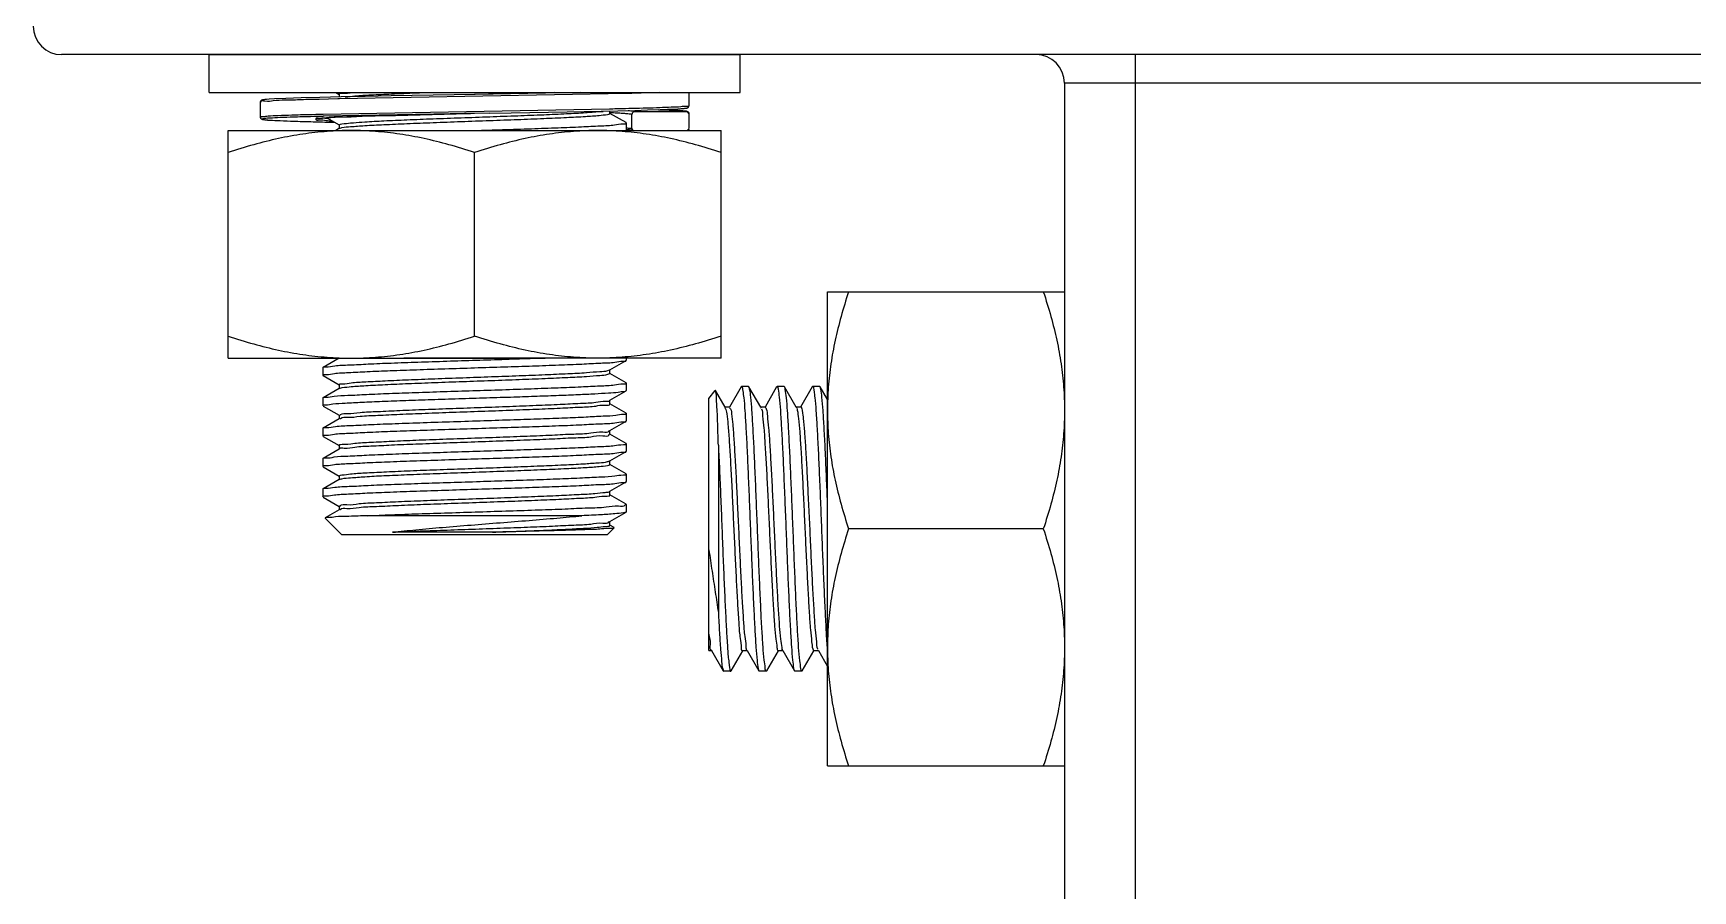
# Model space of a CAD drawing. Extents: x 815029915 to 815825525, y 579155098 to 579748855.
# Drawn here: x 815613182 to 815613547.8, y 579337909.8 to 579338098.9 of the extents above; entities that cross this region are included whole.
import ezdxf

# ---------------------------------------------------------------- set-up
doc = ezdxf.new("R2010")
doc.units = 0
doc.header["$LTSCALE"] = 100
doc.header["$MEASUREMENT"] = 0
doc.layers.add('02___PRT_ALL_AXES', color=7, linetype='Continuous')
doc.layers.add('03___PRT_ALL_CURVES', color=7, linetype='Continuous')

msp = doc.modelspace()

# ---------------------------------------------------------------- linework, layer by layer
at = {"color": 0, "linetype": 'Continuous'}
for p, q in [((815613907.42, 579338094.16), (815613188.23, 579338094.16)), ((815613425, 579337676.03), (815613425, 579338094.16)), ((815613409.32, 579338087.89), (815613409.32, 579337682.3)), ((815613686.34, 579338087.89), (815613409.32, 579338087.89)), ((815613232.02, 579338083.71), (815613232.02, 579338080.36)), ((815613249.15, 579338084.41), (815613245, 579338084.31)), ((815613248.66, 579338085.8), (815613249.42, 579338085.36)), ((815613249.44, 579338084.42), (815613249.15, 579338084.41)), ((815613249.44, 579338085.38), (815613249.44, 579338084.83)), ((815613312.67, 579338085.59), (815613249.5, 579338084.42)), ((815613279.36, 579338085.38), (815613260.88, 579338085.06)), ((815613279.36, 579338085.38), (815613279.27, 579338085.38)), ((815613302.67, 579338085.8), (815613279.36, 579338085.38)), ((815613283.4, 579338085.47), (815613279.36, 579338085.38)), ((815613282.33, 579338085.45), (815613279.36, 579338085.38)), ((815613296.93, 579338085.8), (815613282.33, 579338085.45)), ((815613291.48, 579338085.66), (815613283.4, 579338085.47)), ((815613296.93, 579338085.8), (815613291.48, 579338085.66)), ((815613312.72, 579338085.59), (815613312.67, 579338085.59)), ((815613312.84, 579338085.59), (815613312.72, 579338085.59)), ((815613313.97, 579338085.62), (815613312.84, 579338085.59)), ((815613320.13, 579338085.8), (815613313.97, 579338085.62)), ((815613326.51, 579338085.8), (815613326.51, 579338082.87)), ((815613235.49, 579338079.65), (815613236.39, 579338079.61)), ((815613236.39, 579338079.61), (815613237.45, 579338079.57)), ((815613237.45, 579338079.57), (815613239.37, 579338079.5)), ((815613239.37, 579338079.5), (815613242.67, 579338079.41)), ((815613242.67, 579338079.41), (815613248.39, 579338079.27)), ((815613245.86, 579338080.99), (815613245.81, 579338080.99)), ((815613245.87, 579338080.57), (815613245.82, 579338080.56)), ((815613309.03, 579338082.16), (815613245.86, 579338080.99)), ((815613246.13, 579338080.57), (815613245.87, 579338080.57)), ((815613246.59, 579338080.24), (815613245.91, 579338080.13)), ((815613278.4, 579338081.18), (815613246.13, 579338080.57)), ((815613246.19, 579338080.22), (815613246.84, 579338080.26)), ((815613246.68, 579338080.26), (815613246.59, 579338080.24)), ((815613246.68, 579338080.25), (815613249.42, 579338078.67)), ((815613246.84, 579338080.26), (815613247.61, 579338080.3)), ((815613247.61, 579338080.3), (815613248.5, 579338080.35)), ((815613248.5, 579338080.35), (815613250.11, 579338080.42)), ((815613250.11, 579338080.42), (815613252.08, 579338080.49)), ((815613252.08, 579338080.49), (815613254.47, 579338080.57)), ((815613254.47, 579338080.57), (815613257.32, 579338080.66)), ((815613257.32, 579338080.66), (815613261.86, 579338080.78)), ((815613261.86, 579338080.78), (815613267.28, 579338080.92)), ((815613267.28, 579338080.92), (815613275.22, 579338081.11)), ((815613275.22, 579338081.11), (815613278.4, 579338081.18)), ((815613279.27, 579338081.2), (815613278.4, 579338081.18)), ((815613279.27, 579338081.2), (815613278.4, 579338081.18)), ((815613282.56, 579338081.26), (815613279.27, 579338081.2)), ((815613282.56, 579338081.26), (815613287.31, 579338081.34)), ((815613287.31, 579338081.34), (815613299.71, 579338081.56)), ((815613299.71, 579338081.56), (815613314.59, 579338081.88)), ((815613309.09, 579338082.16), (815613309.03, 579338082.16)), ((815613309.38, 579338082.17), (815613309.09, 579338082.16)), ((815613309.1, 579338081.2), (815613309.1, 579338081.75)), ((815613312.67, 579338079.17), (815613309.11, 579338081.22)), ((815613313.97, 579338077.85), (815613313.97, 579338080.99)), ((815613314.59, 579338081.88), (815613317.37, 579338081.96)), ((815613314.6, 579338081.62), (815613326.1, 579338081.62)), ((815613317.37, 579338081.96), (815613320.16, 579338082.05)), ((815613320.16, 579338082.05), (815613321.77, 579338082.11)), ((815613321.77, 579338082.11), (815613322.66, 579338082.14)), ((815613322.66, 579338082.14), (815613323.41, 579338082.18)), ((815613323.41, 579338082.18), (815613324.04, 579338082.21)), ((815613324.04, 579338082.21), (815613324.56, 579338082.25)), ((815613326.51, 579338081.2), (815613326.51, 579338081.21)), ((815613326.51, 579338081.2), (815613326.51, 579338077.85)), ((815613249.49, 579338077.92), (815613248.66, 579338077.44)), ((815613249.44, 579338078.69), (815613249.44, 579338077.92)), ((815613249.5, 579338077.9), (815613249.64, 579338077.96)), ((815613312.72, 579338079.11), (815613312.67, 579338079.17)), ((815613312.72, 579338077.68), (815613313.17, 579338077.64)), ((815613313.97, 579338077.85), (815613313.97, 579338077.84)), ((815613313.97, 579338077.84), (815613314.09, 579338077.56)), ((815613314.09, 579338077.56), (815613314.15, 579338077.51)), ((815613314.15, 579338077.51), (815613314.39, 579338077.44)), ((815613245.82, 579338025.14), (815613245.87, 579338025.19)), ((815613249.44, 579338027.26), (815613245.87, 579338025.19)), ((815613308.64, 579338024.53), (815613309.01, 579338024.7)), ((815613309.04, 579338024.65), (815613309.1, 579338024.69)), ((815613309.1, 579338024.69), (815613312.67, 579338026.75)), ((815613309.1, 579338023.88), (815613309.1, 579338024.65)), ((815613312.67, 579338026.75), (815613312.72, 579338026.81)), ((815613245.87, 579338023.41), (815613249.42, 579338021.35)), ((815613249.44, 579338021.37), (815613249.44, 579338020.6)), ((815613249.5, 579338020.6), (815613249.63, 579338020.65)), ((815613312.67, 579338021.85), (815613309.11, 579338023.91)), ((815613312.72, 579338021.79), (815613312.67, 579338021.85)), ((815613338.02, 579338020.91), (815613335.46, 579338016.48)), ((815613338.02, 579338020.91), (815613338.11, 579338020.99)), ((815613339.76, 579338020.91), (815613339.68, 579338020.99)), ((815613342.34, 579338016.46), (815613339.76, 579338020.91)), ((815613345.86, 579338020.91), (815613343.3, 579338016.48)), ((815613345.86, 579338020.91), (815613345.95, 579338020.99)), ((815613347.6, 579338020.91), (815613347.52, 579338020.99)), ((815613350.18, 579338016.46), (815613347.6, 579338020.91)), ((815613353.7, 579338020.91), (815613351.14, 579338016.48)), ((815613353.7, 579338020.91), (815613353.79, 579338020.99)), ((815613355.44, 579338020.91), (815613355.36, 579338020.99)), ((815613357.06, 579338018.13), (815613355.44, 579338020.91)), ((815613245.82, 579338018.45), (815613245.87, 579338018.5)), ((815613249.44, 579338020.57), (815613245.87, 579338018.5)), ((815613249.49, 579338020.6), (815613249.44, 579338020.57)), ((815613309.04, 579338017.96), (815613309.1, 579338018)), ((815613309.1, 579338018), (815613312.67, 579338020.06)), ((815613309.1, 579338017.19), (815613309.1, 579338017.96)), ((815613312.67, 579338015.16), (815613309.11, 579338017.22)), ((815613312.67, 579338020.06), (815613312.72, 579338020.12)), ((815613330.92, 579338018.37), (815613332.33, 579338020.13)), ((815613330.92, 579337962.79), (815613330.92, 579338018.37)), ((815613332.38, 579338020.12), (815613332.33, 579338020.13)), ((815613334.5, 579338016.46), (815613332.38, 579338020.12)), ((815613245.87, 579338016.71), (815613249.42, 579338014.66)), ((815613249.44, 579338013.88), (815613245.87, 579338011.81)), ((815613249.44, 579338014.68), (815613249.44, 579338013.91)), ((815613249.49, 579338013.91), (815613249.44, 579338013.88)), ((815613309.1, 579338011.31), (815613312.67, 579338013.37)), ((815613312.72, 579338015.1), (815613312.67, 579338015.16)), ((815613312.67, 579338013.37), (815613312.72, 579338013.43)), ((815613334.44, 579338016.29), (815613334.49, 579338016.21)), ((815613334.55, 579338016.37), (815613334.5, 579338016.46)), ((815613335.5, 579338016.46), (815613334.55, 579338016.46)), ((815613342.39, 579338016.37), (815613342.34, 579338016.46)), ((815613343.34, 579338016.46), (815613342.39, 579338016.46)), ((815613350.23, 579338016.37), (815613350.18, 579338016.46)), ((815613351.18, 579338016.46), (815613350.23, 579338016.46)), ((815613245.82, 579338011.76), (815613245.87, 579338011.81)), ((815613245.87, 579338010.02), (815613249.42, 579338007.97)), ((815613308.91, 579338011.22), (815613308.93, 579338011.3)), ((815613309.04, 579338011.27), (815613309.1, 579338011.31)), ((815613309.1, 579338010.5), (815613309.1, 579338011.27)), ((815613312.67, 579338008.47), (815613309.11, 579338010.53)), ((815613249.44, 579338007.19), (815613245.87, 579338005.12)), ((815613249.44, 579338007.99), (815613249.44, 579338007.22)), ((815613249.49, 579338007.22), (815613249.44, 579338007.19)), ((815613249.49, 579338007.22), (815613249.49, 579338007.29)), ((815613309.1, 579338004.61), (815613312.67, 579338006.68)), ((815613312.72, 579338008.41), (815613312.67, 579338008.47)), ((815613312.67, 579338006.68), (815613312.72, 579338006.74)), ((815613333.01, 579338008.05), (815613333.01, 579337971.19)), ((815613245.82, 579338005.07), (815613245.87, 579338005.12)), ((815613245.87, 579338003.33), (815613249.42, 579338001.28)), ((815613308.88, 579338004.55), (815613309.02, 579338004.61)), ((815613309.04, 579338004.58), (815613309.1, 579338004.61)), ((815613309.1, 579338003.81), (815613309.1, 579338004.58)), ((815613312.67, 579338001.78), (815613309.11, 579338003.84)), ((815613249.44, 579338000.5), (815613245.87, 579337998.43)), ((815613249.44, 579338001.3), (815613249.44, 579338000.53)), ((815613249.49, 579338000.53), (815613249.44, 579338000.5)), ((815613249.5, 579338000.51), (815613249.64, 579338000.57)), ((815613309.1, 579337997.92), (815613312.67, 579337999.99)), ((815613312.72, 579338001.72), (815613312.67, 579338001.78)), ((815613312.67, 579337999.99), (815613312.72, 579338000.05)), ((815613245.82, 579337998.38), (815613245.87, 579337998.43)), ((815613245.87, 579337996.64), (815613249.42, 579337994.59)), ((815613308.96, 579337997.78), (815613309.06, 579337997.9)), ((815613309.04, 579337997.89), (815613309.1, 579337997.92)), ((815613309.1, 579337997.12), (815613309.1, 579337997.89)), ((815613312.67, 579337995.09), (815613309.11, 579337997.15)), ((815613312.72, 579337995.03), (815613312.67, 579337995.09)), ((815613246.36, 579337992.03), (815613246.35, 579337991.99)), ((815613250, 579337988.34), (815613246.35, 579337991.99)), ((815613249.44, 579337993.81), (815613246.36, 579337992.03)), ((815613249.44, 579337994.61), (815613249.44, 579337993.84)), ((815613249.49, 579337993.84), (815613249.44, 579337993.81)), ((815613249.59, 579337993.79), (815613249.67, 579337993.91)), ((815613302.93, 579337992.52), (815613255.62, 579337992.52)), ((815613309.1, 579337991.23), (815613312.67, 579337993.3)), ((815613312.72, 579337993.36), (815613312.67, 579337993.3)), ((815613308.53, 579337988.34), (815613250, 579337988.34)), ((815613283.25, 579337988.9), (815613261.18, 579337988.9)), ((815613308.53, 579337988.34), (815613310.07, 579337989.87)), ((815613309.04, 579337991.2), (815613309.1, 579337991.23)), ((815613309.1, 579337990.43), (815613309.1, 579337991.2)), ((815613310.05, 579337989.91), (815613309.11, 579337990.46)), ((815613330.92, 579337962.79), (815613331.47, 579337962.79)), ((815613331.47, 579337962.88), (815613331.53, 579337962.79)), ((815613331.53, 579337962.79), (815613334.1, 579337958.34)), ((815613335.84, 579337958.34), (815613338.41, 579337962.77)), ((815613338.37, 579337962.79), (815613339.31, 579337962.79)), ((815613339.31, 579337962.88), (815613339.37, 579337962.79)), ((815613339.37, 579337962.79), (815613341.94, 579337958.34)), ((815613343.68, 579337958.34), (815613346.25, 579337962.77)), ((815613346.21, 579337962.79), (815613347.15, 579337962.79)), ((815613347.15, 579337962.88), (815613347.21, 579337962.79)), ((815613347.21, 579337962.79), (815613349.78, 579337958.34)), ((815613351.52, 579337958.34), (815613354.09, 579337962.77)), ((815613354.05, 579337962.79), (815613354.99, 579337962.79)), ((815613354.99, 579337962.88), (815613355.05, 579337962.79)), ((815613355.05, 579337962.79), (815613357.06, 579337959.32)), ((815613356.98, 579337963.49), (815613357.06, 579337962.59)), ((815613334.1, 579337958.34), (815613334.19, 579337958.27)), ((815613335.76, 579337958.27), (815613335.84, 579337958.34)), ((815613341.94, 579337958.34), (815613342.03, 579337958.27)), ((815613343.68, 579337958.34), (815613343.6, 579337958.27)), ((815613349.78, 579337958.34), (815613349.87, 579337958.27)), ((815613351.52, 579337958.34), (815613351.44, 579337958.27))]:
    msp.add_line(p, q, dxfattribs=at)
for points in [[(815613249.87, 579338084.84), (815613245.14, 579338084.73), (815613241.06, 579338084.62), (815613237.69, 579338084.51), (815613235.17, 579338084.4), (815613233.97, 579338084.33), (815613233.37, 579338084.29), (815613233.01, 579338084.25), (815613232.78, 579338084.23), (815613232.62, 579338084.2), (815613232.5, 579338084.18), (815613232.41, 579338084.16), (815613232.32, 579338084.13), (815613232.23, 579338084.08), (815613232.11, 579338083.97), (815613232.02, 579338083.73), (815613232.02, 579338083.71)], [(815613260.88, 579338085.06), (815613255.15, 579338084.95), (815613249.87, 579338084.84)], [(815613324.56, 579338082.25), (815613324.79, 579338082.26), (815613324.99, 579338082.28), (815613325.18, 579338082.29), (815613325.35, 579338082.31), (815613325.5, 579338082.32), (815613325.63, 579338082.34), (815613325.75, 579338082.35), (815613325.85, 579338082.37), (815613325.95, 579338082.38), (815613326.03, 579338082.4), (815613326.1, 579338082.42), (815613326.18, 579338082.44), (815613326.25, 579338082.47), (815613326.35, 579338082.53), (815613326.48, 579338082.7), (815613326.51, 579338082.86)], [(815613232.02, 579338080.36), (815613232.02, 579338080.3), (815613232.13, 579338080.07), (815613232.25, 579338079.98), (815613232.33, 579338079.94), (815613232.4, 579338079.91), (815613232.48, 579338079.89), (815613232.56, 579338079.88), (815613232.65, 579338079.86), (815613232.76, 579338079.85), (815613232.88, 579338079.83), (815613233.02, 579338079.82), (815613233.19, 579338079.8), (815613233.38, 579338079.78), (815613233.59, 579338079.77), (815613233.83, 579338079.75), (815613234.1, 579338079.73), (815613234.4, 579338079.71), (815613234.73, 579338079.69), (815613235.49, 579338079.65)], [(815613244.36, 579338080.02), (815613244.36, 579338080.02), (815613244.39, 579338080.03), (815613244.45, 579338080.04), (815613244.53, 579338080.06), (815613244.62, 579338080.07), (815613244.74, 579338080.09), (815613244.88, 579338080.11), (815613245.04, 579338080.12), (815613245.22, 579338080.14), (815613245.43, 579338080.16), (815613245.65, 579338080.18), (815613245.91, 579338080.2), (815613246.19, 579338080.22)], [(815613325.82, 579338081.71), (815613325.19, 579338081.78), (815613324.11, 579338081.85), (815613322.16, 579338081.95), (815613319.79, 579338082.03)], [(815613313.17, 579338077.64), (815613313.37, 579338077.63), (815613313.54, 579338077.61), (815613313.69, 579338077.59), (815613313.83, 579338077.58), (815613313.94, 579338077.56), (815613314.03, 579338077.54), (815613314.1, 579338077.53)]]:
    msp.add_lwpolyline(points, dxfattribs=at)
for centre, start, end in [((815613188.23, 579338100.43), 180, 270), ((815613403.05, 579338087.89), 0, 90)]:
    msp.add_arc(centre, 6.27, start, end, dxfattribs=at)
for points, start_tangent, end_tangent in [([(815613245, 579338084.31), (815613241.07, 579338084.21), (815613237.57, 579338084.1), (815613234.88, 579338083.99), (815613233.06, 579338083.88), (815613232.13, 579338083.76), (815613232.13, 579338083.71)], (-0.999753, -0.022244), (-0.014583, -0.999894)), ([(815613249.51, 579338085.43), (815613249.49, 579338085.45), (815613250.55, 579338085.67), (815613251.86, 579338085.77)], (-0.580061, 0.814573), (0.993596, 0.112994)), ([(815613249.47, 579338084.42), (815613249.44, 579338084.42)], (-0.999751, -0.02232), (-0.99975, -0.022351)), ([(815613249.5, 579338084.42), (815613249.47, 579338084.42)], (-0.999751, -0.022298), (-0.999751, -0.02232)), ([(815613250.77, 579338084.84), (815613252.89, 579338085.06), (815613256.42, 579338085.29), (815613260.96, 579338085.51), (815613266.32, 579338085.74), (815613267.9, 579338085.8)], (0.998972, 0.045339), (0.999262, 0.038405)), ([(815613326.51, 579338082.87), (815613326.07, 579338082.76), (815613324.73, 579338082.65), (815613322.64, 579338082.55), (815613320.08, 579338082.45), (815613317.17, 579338082.36), (815613314.09, 579338082.28), (815613310.92, 579338082.2), (815613309.38, 579338082.17)], (-0.000812, -1), (-0.999759, -0.021948)), ([(815613245.81, 579338080.99), (815613242.77, 579338080.91), (815613238.98, 579338080.8), (815613235.97, 579338080.69), (815613233.78, 579338080.58), (815613232.46, 579338080.47), (815613232.02, 579338080.36)], (-0.999719, -0.023686), (-0.185176, -0.982705)), ([(815613245.82, 579338080.56), (815613243.09, 579338080.49), (815613239.33, 579338080.38), (815613236.35, 579338080.27), (815613234.18, 579338080.16), (815613232.87, 579338080.05), (815613232.43, 579338079.94), (815613232.89, 579338079.83), (815613234.22, 579338079.72), (815613236.4, 579338079.61), (815613239.4, 579338079.5), (815613243.14, 579338079.39), (815613247.31, 579338079.29), (815613248.38, 579338079.27)], (-0.999709, -0.024139), (0.999744, -0.022638)), ([(815613245.91, 579338080.13), (815613245.04, 579338080.12), (815613244.25, 579338080.01), (815613244.24, 579338079.89), (815613245.01, 579338079.77), (815613246.54, 579338079.65), (815613247.84, 579338079.55)], (-0.991548, -0.129742), (0.99958, -0.028996)), ([(815613245.58, 579338080.2), (815613246.93, 579338080.07), (815613247.01, 579338080.05)], (0.997933, 0.064259), (0.990272, -0.139145)), ([(815613278.4, 579338081.18), (815613277.91, 579338081.17), (815613274.32, 579338081.09), (815613270.66, 579338081), (815613266.92, 579338080.91), (815613263.07, 579338080.82), (815613259.22, 579338080.71), (815613255.37, 579338080.6), (815613251.83, 579338080.48), (815613248.87, 579338080.36), (815613246.68, 579338080.26)], (-0.999741, -0.022737), (-0.990934, -0.134352)), ([(815613249.64, 579338077.96), (815613250.03, 579338078.07), (815613251.93, 579338078.29), (815613255.05, 579338078.52), (815613259.25, 579338078.74), (815613264.35, 579338078.97), (815613270.12, 579338079.19), (815613276.3, 579338079.42), (815613282.61, 579338079.65), (815613288.77, 579338079.87), (815613294.5, 579338080.1), (815613299.56, 579338080.32), (815613303.7, 579338080.55), (815613306.75, 579338080.77), (815613308.58, 579338081), (815613309.08, 579338081.21)], (0.943848, 0.33038), (0.613481, 0.789709)), ([(815613252.57, 579338079.16), (815613255.05, 579338079.35), (815613259.25, 579338079.58), (815613264.35, 579338079.81), (815613270.12, 579338080.03), (815613276.3, 579338080.26), (815613282.61, 579338080.48), (815613288.77, 579338080.71), (815613294.5, 579338080.93), (815613299.56, 579338081.16), (815613303.7, 579338081.38), (815613306.75, 579338081.61), (815613307.63, 579338081.65)], (0.997868, 0.065264), (0.995147, 0.098398)), ([(815613309.07, 579338081.42), (815613309.1, 579338081.42)], (0.998993, -0.044859), (0.998988, -0.044985)), ([(815613309.1, 579338081.42), (815613309.11, 579338081.42)], (0.998988, -0.044986), (0.998986, -0.04503)), ([(815613309.11, 579338081.42), (815613310.64, 579338081.34), (815613311.9, 579338081.27), (815613312.78, 579338081.2), (815613313.37, 579338081.14), (815613313.73, 579338081.08), (815613313.92, 579338081.03), (815613313.97, 579338080.99)], (0.998986, -0.045029), (0.000052, -1)), ([(815613313.15, 579338081.85), (815613313.39, 579338081.83), (815613313.99, 579338081.77), (815613314.35, 579338081.71), (815613314.54, 579338081.66), (815613314.6, 579338081.62)], (0.996851, -0.079298), (0.000108, -1)), ([(815613314.6, 579338081.62), (815613314.4, 579338081.59), (815613314.23, 579338081.5), (815613314.09, 579338081.36), (815613314, 579338081.18), (815613313.97, 579338080.99)], (-1, 0.000001), (0, -1)), ([(815613319.81, 579338082.03), (815613322.14, 579338081.95), (815613324.28, 579338081.84), (815613325.64, 579338081.73), (815613326.1, 579338081.62)], (0.999134, -0.041598), (0.00163, -0.999999)), ([(815613326.51, 579338081.21), (815613326.48, 579338081.36), (815613326.39, 579338081.49), (815613326.26, 579338081.59), (815613326.1, 579338081.62)], (-0.022015, 0.999758), (-1, 0.000012)), ([(815613249.44, 579338078.69), (815613250.03, 579338078.9), (815613251.93, 579338079.13), (815613252.57, 579338079.16)], (0.48086, 0.876797), (0.997868, 0.065264)), ([(815613279.27, 579338077.44), (815613285.41, 579338077.63), (815613291.81, 579338077.84), (815613297.72, 579338078.06), (815613302.81, 579338078.27), (815613306.97, 579338078.47), (815613310.13, 579338078.69), (815613312.07, 579338078.9), (815613312.72, 579338079.1)], (0.999492, 0.031868), (0.050502, 0.998724)), ([(815613312.71, 579338078.05), (815613313.58, 579338077.97), (815613313.97, 579338077.85)], (0.986244, -0.165296), (0.000736, -1)), ([(815613312.72, 579338079.1), (815613312.72, 579338079.11)], (0.050503, 0.998724), (0, 1)), ([(815613326.1, 579338077.44), (815613326.26, 579338077.47), (815613326.39, 579338077.56), (815613326.48, 579338077.69), (815613326.51, 579338077.85)], (1, 0.000009), (0, 1)), ([(815613245.82, 579338023.47), (815613246.46, 579338023.67), (815613248.36, 579338023.88), (815613251.45, 579338024.09), (815613255.61, 579338024.3), (815613260.68, 579338024.51), (815613266.46, 579338024.72), (815613272.74, 579338024.93), (815613279.27, 579338025.14), (815613285.79, 579338025.35), (815613292.07, 579338025.55), (815613297.85, 579338025.76), (815613302.92, 579338025.97), (815613307.08, 579338026.18), (815613310.17, 579338026.39), (815613312.07, 579338026.6), (815613312.7, 579338026.73)], (0.050562, 0.998721), (0.439744, 0.898123)), ([(815613249.44, 579338021.37), (815613250.1, 579338021.6), (815613252.08, 579338021.82), (815613255.27, 579338022.05), (815613259.53, 579338022.28), (815613264.67, 579338022.5), (815613270.47, 579338022.73), (815613276.67, 579338022.95), (815613282.98, 579338023.18), (815613289.12, 579338023.4), (815613294.82, 579338023.63), (815613299.83, 579338023.86), (815613303.91, 579338024.08), (815613306.9, 579338024.31), (815613308.64, 579338024.53)], (-0.000602, 1), (0.941401, 0.337289)), ([(815613245.82, 579338023.46), (815613245.82, 579338023.47)], (0, 1), (0.050563, 0.998721)), ([(815613245.83, 579338018.52), (815613246.45, 579338018.65), (815613248.31, 579338018.86), (815613251.35, 579338019.07), (815613255.43, 579338019.27), (815613260.44, 579338019.48), (815613266.21, 579338019.69), (815613272.43, 579338019.9), (815613278.86, 579338020.11), (815613285.37, 579338020.31), (815613291.76, 579338020.53), (815613297.66, 579338020.74), (815613302.73, 579338020.95), (815613306.92, 579338021.16), (815613310.11, 579338021.37), (815613312.07, 579338021.58), (815613312.72, 579338021.78)], (0.44984, 0.893109), (0.050197, 0.998739)), ([(815613249.63, 579338020.65), (815613250.1, 579338020.76), (815613252.08, 579338020.99), (815613255.27, 579338021.21), (815613259.53, 579338021.44), (815613264.67, 579338021.67), (815613270.47, 579338021.89), (815613276.67, 579338022.12), (815613282.98, 579338022.34), (815613289.12, 579338022.57), (815613294.82, 579338022.79), (815613299.83, 579338023.02), (815613303.91, 579338023.24), (815613306.9, 579338023.47), (815613308.64, 579338023.7), (815613309.06, 579338023.91)], (0.952949, 0.303131), (0.642644, 0.766165)), ([(815613312.72, 579338021.78), (815613312.72, 579338021.79)], (0.050198, 0.998739), (0, 1)), ([(815613338.11, 579338020.98), (815613338.12, 579338020.99), (815613338.36, 579338020.34), (815613338.61, 579338018.53), (815613338.85, 579338015.61), (815613339.09, 579338011.71), (815613339.34, 579338006.97), (815613339.58, 579338001.52), (815613339.83, 579337995.68), (815613340.07, 579337989.63)], (0.933337, 0.359001), (0.039757, -0.999209)), ([(815613341.64, 579337989.63), (815613341.39, 579337995.74), (815613341.14, 579338001.71), (815613340.9, 579338007.18), (815613340.65, 579338011.87), (815613340.41, 579338015.76), (815613340.16, 579338018.68), (815613339.91, 579338020.45), (815613339.75, 579338020.9)], (-0.039757, 0.999209), (-0.489832, 0.871817)), ([(815613345.95, 579338020.98), (815613346.18, 579338020.45), (815613346.43, 579338018.68), (815613346.68, 579338015.76), (815613346.92, 579338011.87), (815613347.17, 579338007.18), (815613347.41, 579338001.71), (815613347.66, 579337995.74), (815613347.91, 579337989.63)], (0.933344, -0.358982), (0.039757, -0.999209)), ([(815613349.48, 579337989.63), (815613349.23, 579337995.69), (815613348.99, 579338001.54), (815613348.74, 579338006.99), (815613348.5, 579338011.74), (815613348.26, 579338015.64), (815613348.01, 579338018.54), (815613347.77, 579338020.35), (815613347.61, 579338020.92)], (-0.039757, 0.999209), (-0.472755, 0.881194)), ([(815613353.79, 579338020.98), (815613353.8, 579338020.99), (815613354.04, 579338020.35), (815613354.28, 579338018.54), (815613354.53, 579338015.64), (815613354.77, 579338011.74), (815613355.02, 579338006.99), (815613355.26, 579338001.54), (815613355.51, 579337995.69), (815613355.75, 579337989.63)], (0.95085, 0.309652), (0.039757, -0.999209)), ([(815613357.06, 579337996.14), (815613356.82, 579338001.69), (815613356.58, 579338007.15), (815613356.33, 579338011.83), (815613356.09, 579338015.72), (815613355.84, 579338018.66), (815613355.59, 579338020.43), (815613355.43, 579338020.91)], (-0.040733, 0.99917), (-0.48609, 0.873909)), ([(815613245.82, 579338016.78), (815613246.38, 579338016.97), (815613248.04, 579338017.16), (815613250.74, 579338017.36), (815613254.41, 579338017.55), (815613258.9, 579338017.75), (815613264.08, 579338017.94), (815613269.77, 579338018.14), (815613275.77, 579338018.33), (815613281.89, 579338018.53), (815613287.92, 579338018.72)], (0.05872, 0.998275), (0.999457, 0.032936)), ([(815613286.99, 579338016.63), (815613292.87, 579338016.86), (815613298.15, 579338017.09), (815613302.59, 579338017.31), (815613305.98, 579338017.54), (815613308.17, 579338017.76), (815613309.07, 579338017.94)], (0.999318, 0.036929), (0.631336, 0.77551)), ([(815613286.99, 579338015.8), (815613292.87, 579338016.02), (815613298.15, 579338016.25), (815613302.59, 579338016.47), (815613305.98, 579338016.7), (815613308.17, 579338016.93), (815613309.07, 579338017.15), (815613309.06, 579338017.17)], (0.999318, 0.036929), (-0.642637, 0.766171)), ([(815613287.92, 579338018.72), (815613293.07, 579338018.9), (815613297.85, 579338019.07), (815613302.13, 579338019.25), (815613305.8, 579338019.42), (815613308.77, 579338019.6), (815613310.94, 579338019.77), (815613312.27, 579338019.94), (815613312.69, 579338020.04)], (0.999457, 0.032936), (0.630908, 0.775858)), ([(815613333.01, 579338008.05), (815613332.88, 579338012.39), (815613332.74, 579338015.88), (815613332.6, 579338018.37), (815613332.46, 579338019.8), (815613332.34, 579338020.1)], (-0.029159, 0.999575), (-0.544269, 0.838911)), ([(815613245.82, 579338016.77), (815613245.82, 579338016.78)], (0, 1), (0.05872, 0.998275)), ([(815613245.82, 579338010.09), (815613246.46, 579338010.29), (815613248.36, 579338010.5), (815613251.45, 579338010.71), (815613255.61, 579338010.92), (815613260.68, 579338011.13), (815613266.46, 579338011.34), (815613272.74, 579338011.55), (815613279.27, 579338011.76), (815613285.79, 579338011.97), (815613292.07, 579338012.17), (815613297.85, 579338012.38), (815613302.92, 579338012.59), (815613307.08, 579338012.8), (815613310.17, 579338013.01), (815613312.07, 579338013.22), (815613312.7, 579338013.35)], (0.050562, 0.998721), (0.439744, 0.898123)), ([(815613245.83, 579338011.83), (815613246.51, 579338011.97), (815613248.6, 579338012.19), (815613252, 579338012.41), (815613256.44, 579338012.63), (815613261.79, 579338012.84), (815613267.95, 579338013.06), (815613274.59, 579338013.28), (815613281.31, 579338013.49), (815613287.92, 579338013.71)], (0.402552, 0.915397), (0.999457, 0.032936)), ([(815613249.53, 579338014.63), (815613249.72, 579338014.83), (815613251.24, 579338015.05), (815613254.01, 579338015.28), (815613257.91, 579338015.51), (815613262.77, 579338015.73), (815613268.37, 579338015.96), (815613274.45, 579338016.18), (815613280.75, 579338016.41), (815613286.99, 579338016.63)], (0.491794, 0.870711), (0.999318, 0.036929)), ([(815613249.57, 579338013.85), (815613249.72, 579338013.99), (815613251.24, 579338014.22), (815613254.01, 579338014.44), (815613257.91, 579338014.67), (815613262.77, 579338014.9), (815613268.37, 579338015.12), (815613274.45, 579338015.35), (815613280.75, 579338015.57), (815613286.99, 579338015.8)], (0.623148, 0.782104), (0.999318, 0.036929)), ([(815613287.92, 579338013.71), (815613293.79, 579338013.91), (815613299.19, 579338014.11), (815613303.83, 579338014.31), (815613307.62, 579338014.51), (815613310.42, 579338014.7), (815613312.14, 579338014.9), (815613312.72, 579338015.09)], (0.999457, 0.032936), (0.056644, 0.998394)), ([(815613312.72, 579338015.09), (815613312.72, 579338015.1)], (0.056644, 0.998394), (0, 1)), ([(815613334.49, 579338016.21), (815613334.86, 579338015.01), (815613335.13, 579338012.63), (815613335.39, 579338009.22), (815613335.65, 579338004.94), (815613335.92, 579337999.98), (815613336.18, 579337994.56), (815613336.44, 579337988.92), (815613336.71, 579337983.31), (815613336.97, 579337977.99), (815613337.23, 579337973.18), (815613337.5, 579337969.1), (815613337.76, 579337965.93), (815613338.02, 579337963.82), (815613338.29, 579337962.85), (815613338.33, 579337962.87)], (0.475687, -0.879614), (0.880301, 0.474416)), ([(815613335.43, 579338016.34), (815613335.91, 579338015.01), (815613336.17, 579338012.63), (815613336.43, 579338009.22), (815613336.7, 579338004.94), (815613336.96, 579337999.98), (815613337.22, 579337994.56), (815613337.49, 579337988.92), (815613337.75, 579337983.31), (815613338.02, 579337977.99), (815613338.28, 579337973.18), (815613338.54, 579337969.1), (815613338.81, 579337965.93), (815613339.07, 579337963.82), (815613339.16, 579337962.99)], (0.872469, -0.48867), (0.327816, -0.944742)), ([(815613342.35, 579338016.34), (815613342.5, 579338016.07)], (0.596616, -0.802527), (0.427002, -0.904251)), ([(815613342.5, 579338016.07), (815613342.77, 579338014.52), (815613343.03, 579338011.86), (815613343.29, 579338008.22), (815613343.56, 579338003.75), (815613343.82, 579337998.66), (815613344.09, 579337993.16), (815613344.35, 579337987.5), (815613344.61, 579337981.94), (815613344.88, 579337976.73), (815613345.14, 579337972.08), (815613345.4, 579337968.21), (815613345.67, 579337965.3), (815613345.93, 579337963.47), (815613346.19, 579337962.8), (815613346.21, 579337962.8)], (0.427002, -0.904251), (0.915311, 0.402748)), ([(815613343.31, 579338016.43), (815613343.55, 579338016.07), (815613343.81, 579338014.52), (815613344.08, 579338011.86), (815613344.34, 579338008.22), (815613344.6, 579338003.75), (815613344.87, 579337998.66), (815613345.13, 579337993.16), (815613345.39, 579337987.5), (815613345.66, 579337981.94), (815613345.92, 579337976.73), (815613346.18, 579337972.08), (815613346.45, 579337968.21), (815613346.71, 579337965.3), (815613346.98, 579337963.47), (815613347.07, 579337963.06)], (0.826116, -0.563501), (0.291356, -0.956615)), ([(815613350.24, 579338016.38), (815613350.31, 579338016.2)], (0.474517, -0.880247), (0.291356, -0.956615)), ([(815613350.31, 579338016.2), (815613350.41, 579338015.79), (815613350.67, 579338013.96), (815613350.94, 579338011.04), (815613351.2, 579338007.18), (815613351.46, 579338002.53), (815613351.73, 579337997.31), (815613351.99, 579337991.75), (815613352.25, 579337986.1), (815613352.52, 579337980.6), (815613352.78, 579337975.5), (815613353.05, 579337971.03), (815613353.31, 579337967.39), (815613353.57, 579337964.74), (815613353.84, 579337963.19), (815613354.07, 579337962.83)], (0.291356, -0.956615), (0.826116, -0.563501)), ([(815613351.18, 579338016.45), (815613351.19, 579338016.46), (815613351.46, 579338015.79), (815613351.72, 579338013.96), (815613351.98, 579338011.04), (815613352.25, 579338007.18), (815613352.51, 579338002.53), (815613352.77, 579337997.31), (815613353.04, 579337991.75), (815613353.3, 579337986.1), (815613353.56, 579337980.6), (815613353.83, 579337975.5), (815613354.09, 579337971.03), (815613354.35, 579337967.39), (815613354.62, 579337964.74), (815613354.88, 579337963.19)], (0.915311, 0.402748), (0.427002, -0.904251)), ([(815613245.82, 579338010.08), (815613245.82, 579338010.09)], (0, 1), (0.050563, 0.998721)), ([(815613249.51, 579338008.04), (815613249.49, 579338008.06), (815613250.55, 579338008.28), (815613252.89, 579338008.51), (815613256.42, 579338008.74), (815613260.96, 579338008.96), (815613266.32, 579338009.19), (815613272.27, 579338009.41), (815613278.52, 579338009.64), (815613284.81, 579338009.86), (815613290.85, 579338010.09), (815613296.38, 579338010.32), (815613301.13, 579338010.54), (815613304.91, 579338010.77), (815613307.54, 579338010.99), (815613308.91, 579338011.22)], (-0.580286, 0.814412), (0.375024, 0.927015)), ([(815613249.49, 579338007.29), (815613250.55, 579338007.45), (815613252.89, 579338007.67), (815613256.42, 579338007.9), (815613260.96, 579338008.13), (815613266.32, 579338008.35), (815613272.27, 579338008.58), (815613278.52, 579338008.8), (815613284.81, 579338009.03), (815613290.85, 579338009.25), (815613296.38, 579338009.48), (815613301.13, 579338009.71), (815613304.91, 579338009.93), (815613307.54, 579338010.16), (815613308.91, 579338010.38), (815613308.94, 579338010.52)], (0.394986, 0.918687), (0.127461, 0.991844)), ([(815613245.82, 579338003.4), (815613246.46, 579338003.6), (815613248.36, 579338003.81), (815613251.45, 579338004.02), (815613255.61, 579338004.23), (815613260.68, 579338004.44), (815613266.46, 579338004.65), (815613272.74, 579338004.86), (815613279.27, 579338005.07), (815613285.79, 579338005.27), (815613292.07, 579338005.48), (815613297.85, 579338005.69), (815613302.92, 579338005.9), (815613307.08, 579338006.11), (815613310.17, 579338006.32), (815613312.07, 579338006.53), (815613312.7, 579338006.66)], (0.050562, 0.998721), (0.439744, 0.898123)), ([(815613245.83, 579338005.14), (815613246.45, 579338005.27), (815613248.31, 579338005.48), (815613251.34, 579338005.69), (815613255.43, 579338005.89), (815613260.43, 579338006.1), (815613266.21, 579338006.31), (815613272.43, 579338006.52), (815613278.85, 579338006.73), (815613285.36, 579338006.93), (815613291.76, 579338007.15), (815613297.66, 579338007.36), (815613302.74, 579338007.57), (815613306.93, 579338007.78), (815613310.11, 579338007.99), (815613312.07, 579338008.2), (815613312.72, 579338008.4)], (0.449883, 0.893087), (0.050246, 0.998737)), ([(815613312.72, 579338008.4), (815613312.72, 579338008.41)], (0.050245, 0.998737), (0, 1)), ([(815613333.01, 579338008.05), (815613333.26, 579338002.69), (815613333.51, 579337996.82), (815613333.76, 579337990.66), (815613334, 579337984.47), (815613334.25, 579337978.47), (815613334.5, 579337972.91), (815613334.75, 579337968.01), (815613334.99, 579337963.96), (815613335.24, 579337960.91), (815613335.49, 579337958.99), (815613335.74, 579337958.27), (815613335.75, 579337958.28)], (0.049111, -0.998793), (0.866249, 0.499612)), ([(815613245.82, 579338003.39), (815613245.82, 579338003.4)], (0, 1), (0.050563, 0.998721)), ([(815613249.44, 579338001.3), (815613250.03, 579338001.52), (815613251.93, 579338001.74), (815613255.05, 579338001.97), (815613259.25, 579338002.19), (815613264.35, 579338002.42), (815613270.12, 579338002.64), (815613276.3, 579338002.87), (815613282.61, 579338003.09), (815613288.77, 579338003.32), (815613294.5, 579338003.55), (815613299.55, 579338003.77), (815613303.7, 579338004), (815613306.75, 579338004.22), (815613308.58, 579338004.45), (815613308.88, 579338004.55)], (0.481675, 0.87635), (0.930204, 0.367043)), ([(815613249.64, 579338000.57), (815613250.03, 579338000.68), (815613251.93, 579338000.9), (815613255.05, 579338001.13), (815613259.25, 579338001.36), (815613264.35, 579338001.58), (815613270.12, 579338001.81), (815613276.3, 579338002.03), (815613282.61, 579338002.26), (815613288.77, 579338002.48), (815613294.5, 579338002.71), (815613299.55, 579338002.94), (815613303.7, 579338003.16), (815613306.75, 579338003.39), (815613308.58, 579338003.61), (815613309.08, 579338003.82)], (0.94381, 0.330487), (0.61327, 0.789874)), ([(815613245.82, 579337996.71), (815613246.46, 579337996.91), (815613248.36, 579337997.12), (815613251.45, 579337997.33), (815613255.61, 579337997.54), (815613260.68, 579337997.75), (815613266.46, 579337997.96), (815613272.74, 579337998.17), (815613279.27, 579337998.38), (815613285.79, 579337998.58), (815613292.07, 579337998.79), (815613297.85, 579337999), (815613302.92, 579337999.21), (815613307.08, 579337999.42), (815613310.17, 579337999.63), (815613312.07, 579337999.84), (815613312.7, 579337999.97)], (0.050562, 0.998721), (0.439744, 0.898123)), ([(815613245.83, 579337998.45), (815613246.46, 579337998.59), (815613248.43, 579337998.8), (815613251.62, 579337999.01), (815613255.82, 579337999.22), (815613260.88, 579337999.43), (815613266.75, 579337999.64), (815613273.14, 579337999.85), (815613279.66, 579338000.06), (815613286.1, 579338000.27), (815613292.3, 579338000.47), (815613298.07, 579338000.68), (815613303.08, 579338000.89), (815613307.18, 579338001.1), (815613310.22, 579338001.31), (815613312.09, 579338001.51), (815613312.72, 579338001.71)], (0.43573, 0.900078), (0.051676, 0.998664)), ([(815613312.72, 579338001.71), (815613312.72, 579338001.72)], (0.051676, 0.998664), (0, 1)), ([(815613245.82, 579337996.7), (815613245.82, 579337996.71)], (0, 1), (0.050563, 0.998721)), ([(815613249.56, 579337994.57), (815613249.67, 579337994.75), (815613251.11, 579337994.97), (815613253.81, 579337995.2), (815613257.65, 579337995.42), (815613262.46, 579337995.65), (815613268.02, 579337995.87), (815613274.09, 579337996.1), (815613280.38, 579337996.32), (815613286.63, 579337996.55), (815613292.54, 579337996.78), (815613297.86, 579337997), (815613302.35, 579337997.23), (815613305.81, 579337997.45), (815613308.08, 579337997.68), (815613308.96, 579337997.78)], (0.345177, 0.938538), (0.94902, 0.315215)), ([(815613249.67, 579337993.91), (815613251.11, 579337994.13), (815613253.81, 579337994.36), (815613257.65, 579337994.59), (815613262.46, 579337994.81), (815613268.02, 579337995.04), (815613274.09, 579337995.26), (815613280.38, 579337995.49), (815613286.63, 579337995.71), (815613292.54, 579337995.94), (815613297.86, 579337996.17), (815613302.35, 579337996.39), (815613305.81, 579337996.62), (815613308.08, 579337996.84), (815613309.06, 579337997.07), (815613309.05, 579337997.08)], (0.621634, 0.783308), (-0.628386, 0.777902)), ([(815613255.62, 579337992.52), (815613260.9, 579337992.74), (815613266.93, 579337992.96), (815613273.47, 579337993.17), (815613280.25, 579337993.39), (815613286.99, 579337993.61), (815613293.41, 579337993.82), (815613299.25, 579337994.04), (815613304.26, 579337994.26), (815613308.24, 579337994.47), (815613311.02, 579337994.69), (815613312.49, 579337994.91), (815613312.58, 579337995.08)], (0.998989, 0.04495), (0.304567, 0.952491)), ([(815613255.62, 579337992.52), (815613251.57, 579337992.39), (815613248.61, 579337992.26), (815613246.85, 579337992.12), (815613246.33, 579337992.01)], (-0.999576, -0.029101), (0.572034, -0.82023)), ([(815613261.18, 579337988.9), (815613266.29, 579337989.43), (815613272.18, 579337989.96), (815613278.49, 579337990.48), (815613284.9, 579337990.99), (815613291.29, 579337991.5), (815613297.43, 579337992.01), (815613302.93, 579337992.52)], (0.993618, 0.112801), (0.995127, 0.098603)), ([(815613312.66, 579337993.3), (815613312.08, 579337993.15), (815613310.18, 579337992.94), (815613307.09, 579337992.73), (815613302.93, 579337992.52)], (-0.884368, -0.466791), (-0.998987, -0.044991)), ([(815613261.18, 579337988.9), (815613266.54, 579337989.13), (815613272.46, 579337989.35), (815613278.69, 579337989.57), (815613284.94, 579337989.8), (815613290.94, 579337990.02), (815613296.42, 579337990.25), (815613301.15, 579337990.47), (815613304.9, 579337990.7), (815613307.53, 579337990.92), (815613308.9, 579337991.15), (815613308.93, 579337991.23)], (0.998994, 0.044847), (0.3027, 0.953086)), ([(815613283.25, 579337988.9), (815613289.05, 579337989.11), (815613294.47, 579337989.33), (815613299.28, 579337989.54), (815613303.28, 579337989.76), (815613306.32, 579337989.97), (815613308.28, 579337990.18), (815613309.08, 579337990.4), (815613309.07, 579337990.41)], (0.999352, 0.035994), (-0.626426, 0.779481)), ([(815613310.07, 579337989.87), (815613309.29, 579337989.73), (815613307.28, 579337989.6), (815613304.12, 579337989.46), (815613299.96, 579337989.32), (815613294.91, 579337989.18), (815613289.23, 579337989.04), (815613283.25, 579337988.9)], (-0.707102, -0.707111), (-0.999741, -0.022759)), ([(815613340.07, 579337989.63), (815613340.31, 579337983.52), (815613340.56, 579337977.56), (815613340.81, 579337972.09), (815613341.05, 579337967.41), (815613341.3, 579337963.52), (815613341.55, 579337960.59), (815613341.79, 579337958.82), (815613341.96, 579337958.35)], (0.039757, -0.999209), (0.487768, -0.872973)), ([(815613343.6, 579337958.27), (815613343.59, 579337958.27), (815613343.34, 579337958.91), (815613343.1, 579337960.72), (815613342.86, 579337963.63), (815613342.61, 579337967.53), (815613342.37, 579337972.27), (815613342.12, 579337977.72), (815613341.88, 579337983.57), (815613341.64, 579337989.63)], (-0.942585, -0.333967), (-0.039757, 0.999209)), ([(815613347.91, 579337989.63), (815613348.15, 579337983.57), (815613348.39, 579337977.72), (815613348.64, 579337972.27), (815613348.88, 579337967.53), (815613349.13, 579337963.63), (815613349.37, 579337960.72), (815613349.61, 579337958.91), (815613349.78, 579337958.34)], (0.039757, -0.999209), (0.472977, -0.881075)), ([(815613351.44, 579337958.27), (815613351.21, 579337958.8), (815613350.96, 579337960.56), (815613350.71, 579337963.48), (815613350.46, 579337967.37), (815613350.22, 579337972.06), (815613349.97, 579337977.54), (815613349.72, 579337983.51), (815613349.48, 579337989.63)], (-0.925056, 0.37983), (-0.039757, 0.999209)), ([(815613355.75, 579337989.63), (815613355.99, 579337983.51), (815613356.24, 579337977.54), (815613356.49, 579337972.06), (815613356.73, 579337967.37), (815613356.98, 579337963.49)], (0.039757, -0.999209), (0.085084, -0.996374)), ([(815613330.92, 579337984.98), (815613331.62, 579337980.34), (815613332.32, 579337975.69), (815613333.01, 579337971.19)], (0.151381, -0.988475), (0.154547, -0.987985)), ([(815613333.01, 579337971.19), (815613333.25, 579337966.71), (815613333.49, 579337963.04), (815613333.73, 579337960.33), (815613333.97, 579337958.74), (815613334.13, 579337958.36)], (0.049134, -0.998792), (0.513805, -0.857907)), ([(815613330.92, 579337966.39), (815613331.18, 579337964.11), (815613331.44, 579337962.94), (815613331.46, 579337962.94)], (0.092607, -0.995703), (0.984784, 0.173782)), ([(815613339.16, 579337962.99), (815613339.32, 579337962.85)], (0.327816, -0.944742), (0.980432, 0.196859)), ([(815613347.07, 579337963.06), (815613347.15, 579337962.88)], (0.291356, -0.956615), (0.474517, -0.880247)), ([(815613354.88, 579337963.19), (815613355.04, 579337962.91)], (0.427002, -0.904251), (0.596616, -0.802527))]:
    msp.add_spline(points, degree=3, dxfattribs=dict(at, start_tangent=start_tangent, end_tangent=end_tangent))
msp.add_open_spline([(815613245.83, 579338025.21), (815613245.92, 579338025.41), (815613247.07, 579338025.24), (815613248.73, 579338025.72), (815613252.01, 579338025.75), (815613256.1, 579338026.02), (815613261.16, 579338026.2), (815613266.91, 579338026.41), (815613273.17, 579338026.61), (815613279.61, 579338026.82), (815613286, 579338027.02), (815613290.46, 579338027.17), (815613292.76, 579338027.25), (815613293, 579338027.26)], degree=3, knots=[0, 0, 0, 0, 0.027815, 0.112951, 0.250907, 0.43217, 0.649711, 0.902138, 1.176792, 1.457527, 1.735292, 2.002231, 2.033359, 2.033359, 2.033359, 2.033359], dxfattribs=at)
at = {"layer": '02___PRT_ALL_AXES', "color": 0, "linetype": 'Continuous'}
for p, q in [((815613220.73, 579338085.8), (815613220.73, 579338094.16)), ((815613220.73, 579338094.16), (815613337.8, 579338094.16)), ((815613337.8, 579338085.8), (815613337.8, 579338094.16)), ((815613220.73, 579338085.8), (815613337.8, 579338085.8)), ((815613224.91, 579338027.26), (815613224.91, 579338077.44)), ((815613224.91, 579338077.44), (815613333.62, 579338077.44)), ((815613312.72, 579338079.11), (815613312.72, 579338077.44)), ((815613333.62, 579338027.26), (815613333.62, 579338077.44)), ((815613279.27, 579338032.11), (815613279.27, 579338072.58)), ((815613279.27, 579338032.11), (815613279.27, 579338039)), ((815613357.06, 579337937.36), (815613357.06, 579338041.89)), ((815613357.06, 579338041.89), (815613409.32, 579338041.89)), ((815613224.91, 579338027.26), (815613294.84, 579338027.26)), ((815613245.82, 579338025.14), (815613245.82, 579338023.46)), ((815613333.62, 579338027.26), (815613263.69, 579338027.26)), ((815613312.72, 579338027.26), (815613312.72, 579338026.81)), ((815613312.72, 579338021.79), (815613312.72, 579338020.12)), ((815613339.68, 579338020.99), (815613338.11, 579338020.99)), ((815613347.52, 579338020.99), (815613345.95, 579338020.99)), ((815613355.36, 579338020.99), (815613353.79, 579338020.99)), ((815613245.82, 579338018.45), (815613245.82, 579338016.77)), ((815613312.72, 579338015.1), (815613312.72, 579338013.43)), ((815613245.82, 579338011.76), (815613245.82, 579338010.08)), ((815613312.72, 579338008.41), (815613312.72, 579338006.74)), ((815613245.82, 579338005.07), (815613245.82, 579338003.39)), ((815613312.72, 579338001.72), (815613312.72, 579338000.05)), ((815613245.82, 579337998.38), (815613245.82, 579337996.7)), ((815613312.72, 579337995.03), (815613312.72, 579337993.36)), ((815613404.65, 579337989.63), (815613361.72, 579337989.63)), ((815613335.76, 579337958.27), (815613334.19, 579337958.27)), ((815613343.6, 579337958.27), (815613342.03, 579337958.27)), ((815613351.44, 579337958.27), (815613349.87, 579337958.27)), ((815613357.06, 579337937.36), (815613409.32, 579337937.36))]:
    msp.add_line(p, q, dxfattribs=at)
for points, start_tangent, end_tangent in [([(815613252.09, 579338077.44), (815613246.75, 579338077.23), (815613241.41, 579338076.64), (815613236.04, 579338075.66), (815613230.58, 579338074.31), (815613224.91, 579338072.58)], (-1, 0), (-0.948683, -0.316228)), ([(815613279.27, 579338072.58), (815613273.6, 579338074.31), (815613268.13, 579338075.66), (815613262.76, 579338076.64), (815613257.42, 579338077.23), (815613252.09, 579338077.44)], (-0.948683, 0.316228), (-1, 0.000001)), ([(815613306.44, 579338077.44), (815613301.11, 579338077.23), (815613295.77, 579338076.64), (815613290.4, 579338075.66), (815613284.93, 579338074.31), (815613279.27, 579338072.58)], (-1, 0), (-0.948683, -0.316228)), ([(815613333.62, 579338072.58), (815613327.95, 579338074.31), (815613322.49, 579338075.66), (815613317.12, 579338076.64), (815613311.78, 579338077.23), (815613306.44, 579338077.44)], (-0.948683, 0.316228), (-1, 0.000001)), ([(815613361.72, 579338041.89), (815613360.06, 579338036.44), (815613358.76, 579338031.19), (815613357.82, 579338026.02), (815613357.25, 579338020.89), (815613357.06, 579338015.76)], (-0.316228, -0.948683), (-0.000001, -1)), ([(815613404.65, 579338041.89), (815613406.32, 579338036.44), (815613407.62, 579338031.19), (815613408.56, 579338026.02), (815613409.13, 579338020.89), (815613409.32, 579338015.76)], (0.316228, -0.948683), (0.000001, -1)), ([(815613224.91, 579338032.11), (815613230.58, 579338030.38), (815613236.04, 579338029.03), (815613241.41, 579338028.06), (815613246.75, 579338027.46), (815613252.09, 579338027.26)], (0.948683, -0.316228), (1, -0.000001)), ([(815613252.09, 579338027.26), (815613257.42, 579338027.46), (815613262.76, 579338028.06), (815613268.13, 579338029.03), (815613273.6, 579338030.38), (815613279.27, 579338032.11)], (1, 0), (0.948683, 0.316228)), ([(815613306.44, 579338027.26), (815613301.11, 579338027.46), (815613295.77, 579338028.06), (815613290.4, 579338029.03), (815613284.93, 579338030.38), (815613279.27, 579338032.11)], (-1, 0), (-0.948683, 0.316228)), ([(815613333.62, 579338032.11), (815613327.95, 579338030.38), (815613322.49, 579338029.03), (815613317.12, 579338028.06), (815613311.78, 579338027.46), (815613306.44, 579338027.26)], (-0.948683, -0.316228), (-1, -0.000001)), ([(815613357.06, 579338015.76), (815613357.25, 579338010.63), (815613357.82, 579338005.5), (815613358.76, 579338000.33), (815613360.06, 579337995.08), (815613361.72, 579337989.63)], (0, -1), (0.316228, -0.948683)), ([(815613409.32, 579338015.76), (815613409.13, 579338010.63), (815613408.56, 579338005.5), (815613407.62, 579338000.33), (815613406.32, 579337995.08), (815613404.65, 579337989.63)], (0, -1), (-0.316228, -0.948683)), ([(815613361.72, 579337989.63), (815613360.06, 579337984.18), (815613358.76, 579337978.92), (815613357.82, 579337973.76), (815613357.25, 579337968.62), (815613357.06, 579337963.49)], (-0.316228, -0.948683), (-0.000001, -1)), ([(815613404.65, 579337989.63), (815613406.32, 579337984.18), (815613407.62, 579337978.92), (815613408.56, 579337973.76), (815613409.13, 579337968.62), (815613409.32, 579337963.49)], (0.316228, -0.948683), (0.000001, -1)), ([(815613357.06, 579337963.49), (815613357.25, 579337958.36), (815613357.82, 579337953.23), (815613358.76, 579337948.07), (815613360.06, 579337942.81), (815613361.72, 579337937.36)], (0, -1), (0.316228, -0.948683)), ([(815613409.32, 579337963.49), (815613409.13, 579337958.36), (815613408.56, 579337953.23), (815613407.62, 579337948.07), (815613406.32, 579337942.81), (815613404.65, 579337937.36)], (0, -1), (-0.316228, -0.948683))]:
    msp.add_spline(points, degree=3, dxfattribs=dict(at, start_tangent=start_tangent, end_tangent=end_tangent))
at = {"layer": '03___PRT_ALL_CURVES', "color": 0, "linetype": 'Continuous'}
msp.add_line((815613357.06, 579337937.36), (815613357.06, 579338041.89), dxfattribs=at)

doc.saveas('drawing.dxf')
